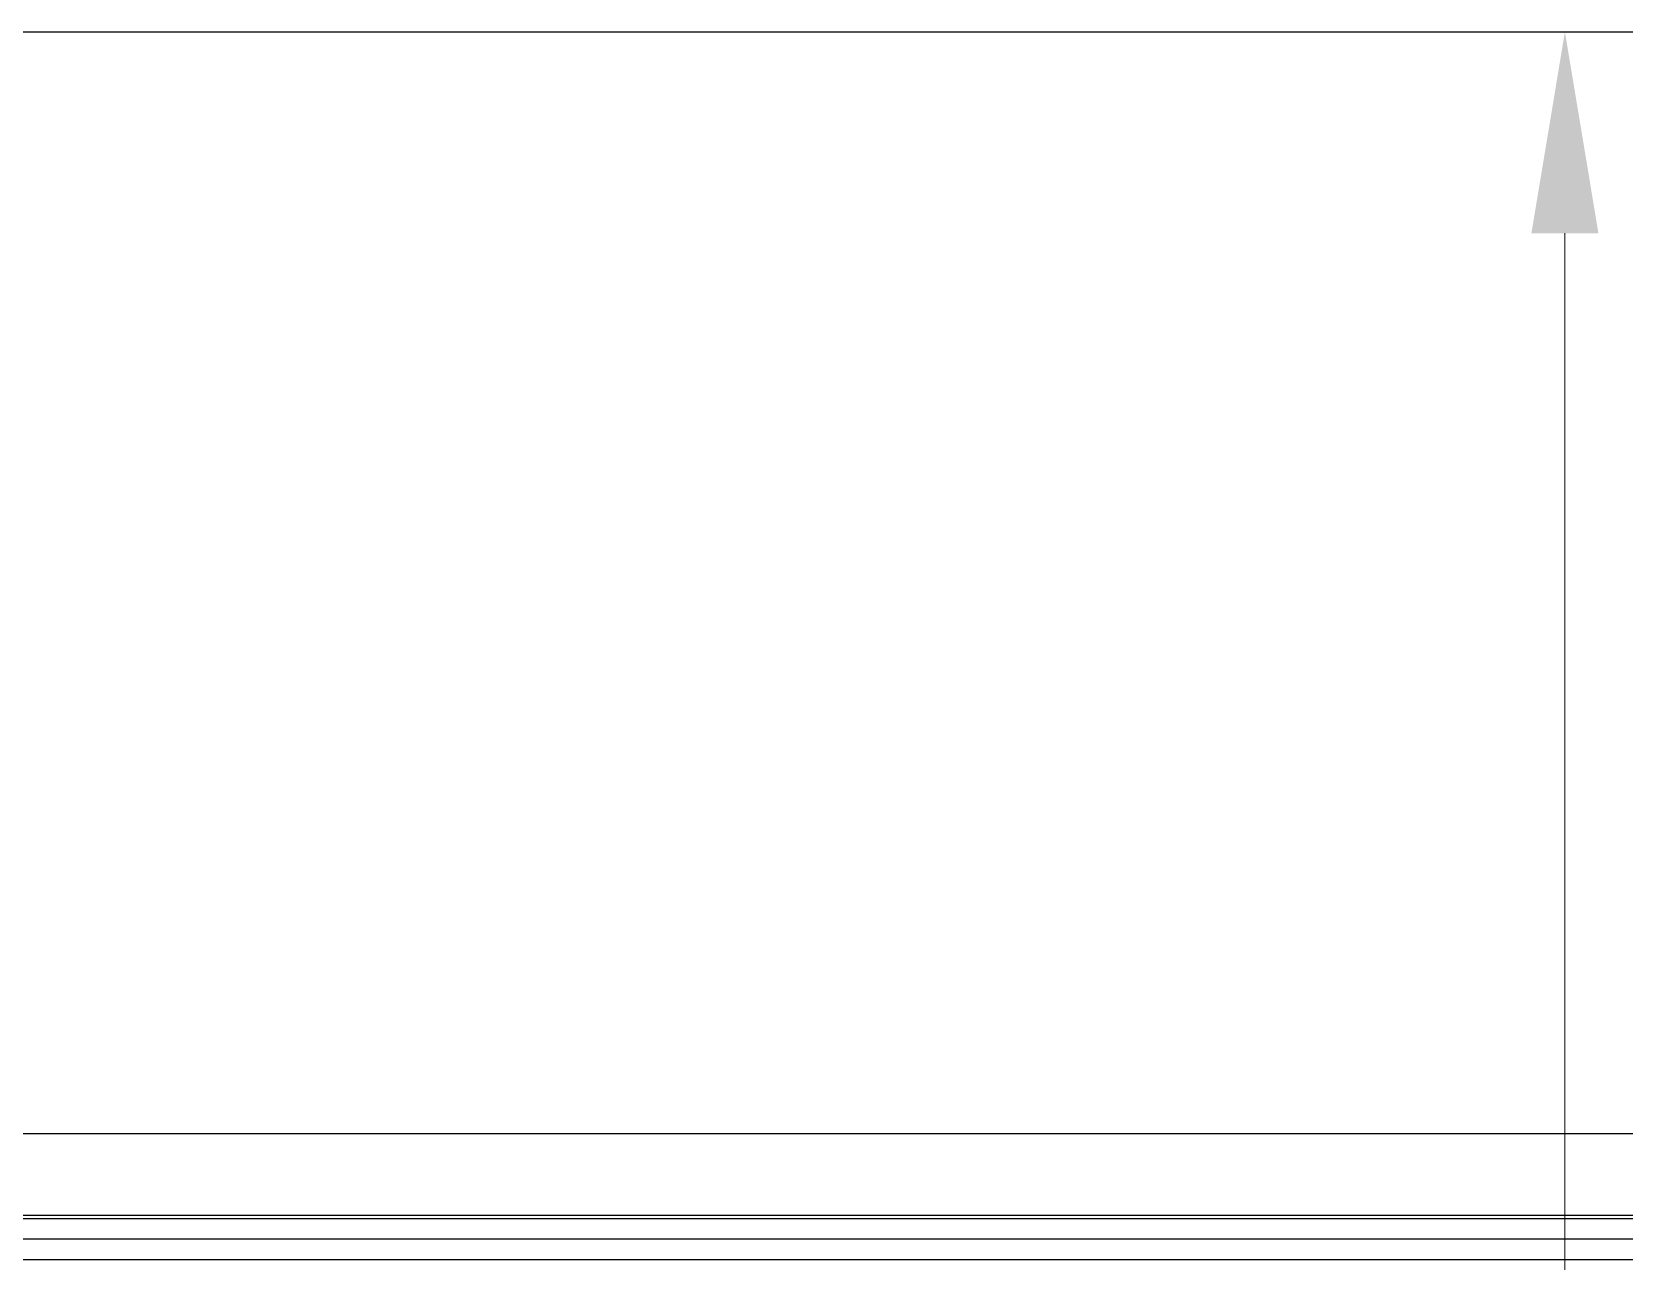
# Model space of a CAD drawing. Header units: centimetres. Extents: x 470464 to 524273, y 49611 to 59074.
# Drawn here: x 504306.1 to 504407.2, y 50609 to 50687.1 of the extents above; entities that cross this region are included whole.
import ezdxf

# ---------------------------------------------------------------- set-up
doc = ezdxf.new("R2010")
doc.units = ezdxf.units.CM
doc.header["$MEASUREMENT"] = 0
doc.linetypes.add('CENTER', pattern=[50.8, 31.75, -6.35, 6.35, -6.35])
doc.layers.add('A-ANNO-REVC-01', color=1, linetype='Continuous', lineweight=15, true_color=0xff0000, plot=False)
doc.layers.add('vinç', color=7, linetype='Continuous')
doc.styles.add('BARIŞ BABUR-3', font='arial.ttf')
doc.dimstyles.new('AAA_A4 BVS STANDART', dxfattribs={"dimscale": 12, "dimtxt": 1.8, "dimasz": 1.6, "dimexe": 0.18, "dimexo": 0.0625, "dimgap": 0.09, "dimtad": 1, "dimtoh": 1, "dimdec": 0, "dimzin": 9, "dimdsep": 46, "dimtxsty": 'BARIŞ BABUR-3', "dimcen": 0.09, "dimclrd": 1, "dimclre": 1, "dimclrt": 2, "dimadec": 0, "dimazin": 0, "dimtfac": 1, "dimtdec": 0, "dimtofl": 0, "dimtmove": 0, "dimatfit": 3, "dimfxl": 1, "dimtolj": 1, "dimtzin": 0, "dimlwd": 9, "dimlwe": 9, "dimarcsym": 0})

# ---------------------------------------------------------------- blocks, each defined once
blk = doc.blocks.new('*D147')
at = {"layer": 'A-ANNO-REVC-01', "color": 1, "lineweight": 9, "transparency": 16777216}
for p, q in [((417073.79, 68907.16), (417086.46, 68907.16)), ((417085.02, 68330.96), (417085.02, 68894.36)), ((417069.53, 68318.16), (417086.46, 68318.16))]:
    blk.add_line(p, q, dxfattribs=at)
at = {"layer": 'A-ANNO-REVC-01', "color": 1, "transparency": 16777216}
for points in [[(417082.89, 68894.36), (417087.15, 68894.36), (417085.02, 68907.16)], [(417082.89, 68330.96), (417087.15, 68330.96), (417085.02, 68318.16)]]:
    blk.add_solid(points, dxfattribs=at)
at = {"layer": 'Defpoints', "color": 0, "transparency": 16777216}
for p in [(417073.29, 68907.16), (417085.02, 68907.16), (417069.03, 68318.16)]:
    blk.add_point(p, dxfattribs=at)
at = {"layer": 'A-ANNO-REVC-01', "color": 2, "transparency": 16777216, "insert": (417075.44, 68575.31), "char_height": 14.4, "attachment_point": 5, "rotation": 90, "style": 'BARIŞ BABUR-3'}
blk.add_mtext('\\A1;ZEMİN ve TAVAN ARASI : 589', dxfattribs=at)
blk = doc.blocks.new('kjjlkhlljklhıjşlkmkjş')
at = {"color": 2, "ltscale": 1.5}
blk.add_line((417930.16, 69216.46, -0.01), (416847.16, 69216.46, 0.12), dxfattribs=at)
at = {"color": 2, "ltscale": 3}
for p, q in [((416847.16, 69216.26, 0.12), (417930.16, 69216.26, -0.01)), ((416847.16, 69213.66, 0.12), (417930.16, 69213.66, -0.01))]:
    blk.add_line(p, q, dxfattribs=at)
at = {"color": 2, "linetype": 'CENTER', "ltscale": 750}
blk.add_line((417930.16, 69214.96, -454479.51), (416847.16, 69214.96, 0.12), dxfattribs=at)
blk = doc.blocks.new('DHSETSRDJFDS')
at = {"layer": 'vinç', "color": 4}
for p, q in [((416771.46, 68907.16), (418001.46, 68907.16)), ((416771.46, 68837.16), (418001.46, 68837.16))]:
    blk.add_line(p, q, dxfattribs=at)
at = {"layer": 'vinç', "color": 2}
blk.add_blockref('kjjlkhlljklhıjşlkmkjş', (0, -384.5, -0.12), dxfattribs=at)
at = {"layer": 'A-ANNO-REVC-01', "color": 6}
dim = blk.add_linear_dim(base=(417085.02, 68907.16), p1=(417069.03, 68318.16), p2=(417073.29, 68907.16), angle=90, text='ZEMİN ve TAVAN ARASI : <>', dimstyle='AAA_A4 BVS STANDART', override={"dimscale": 8, "dimtxsty": 'BARIŞ BABUR-3'}, dxfattribs=at)
dim.commit()
dim.dimension.update_dxf_attribs({"geometry": '*D147', "text_midpoint": (417085.02, 68575.31), "dimtype": 128})

msp = doc.modelspace()

# ---------------------------------------------------------------- block references
at = {"layer": 'vinç', "color": 0}
msp.add_blockref('DHSETSRDJFDS', (87318.43, -18220.05), dxfattribs=at)

doc.saveas('drawing.dxf')
